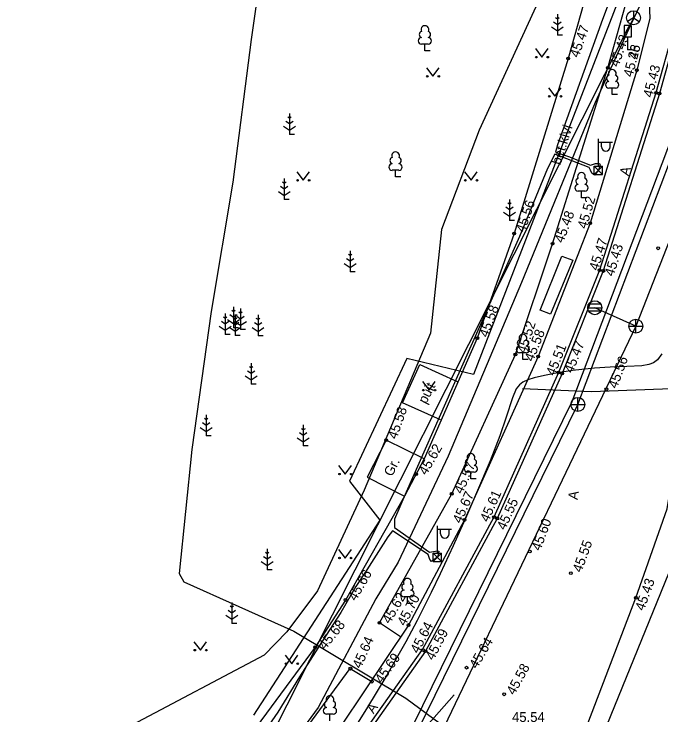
# Model space of a CAD drawing. Extents: x 641435 to 642280, y 6455888 to 6456393.
# Drawn here: x 642171.3 to 642217.6, y 6456270.8 to 6456320.9 of the extents above; entities that cross this region are included whole.
import ezdxf

# ---------------------------------------------------------------- set-up
doc = ezdxf.new("R2010")
doc.units = 0
for name, color, linetype in [('DKAEV', 7, 'Continuous'), ('HALJASTUS', 7, 'Continuous'), ('KKAEV', 7, 'Continuous'), ('KORGUS-EH2000', 7, 'Continuous'), ('KPKAABEL', 7, 'Continuous'), ('KTRASS', 7, 'Continuous'), ('Level 25', 7, 'Continuous'), ('LIIKLUS', 7, 'Continuous'), ('MOOTPIIR', 7, 'Continuous'), ('MPKAABEL', 7, 'Continuous'), ('POST', 7, 'Continuous'), ('PUU', 7, 'Continuous'), ('SIKAEV', 7, 'Continuous'), ('SITRASS', 7, 'Continuous'), ('SKKAEV', 7, 'Continuous'), ('SKTRASS', 7, 'Continuous'), ('TEE', 7, 'Continuous'), ('TORU', 7, 'Continuous'), ('VTRASS', 7, 'Continuous')]:
    doc.layers.add(name, color=color, linetype=linetype)

# ---------------------------------------------------------------- blocks, each defined once
blk = doc.blocks.new('MURU_3')
at = {"layer": 'TORU'}
for p, q in [((-4634, 6067), (0, 0)), ((0, 0), (4456, 6067))]:
    blk.add_line(p, q, dxfattribs=at)
for centre in [(-4010, 0), (4277, 0)]:
    blk.add_circle(centre, 550, dxfattribs=at)
blk = doc.blocks.new('MAND1_4')
at = {"layer": 'Level 25'}
for p, q in [((0, 230), (-25, 247)), ((0, 300), (0, 0)), ((25, 247), (0, 230)), ((-85, 118), (0, 61)), ((0, 150), (-53, 186)), ((53, 186), (0, 150)), ((0, 61), (85, 118)), ((72, 0), (0, 0))]:
    blk.add_line(p, q, dxfattribs=at)
blk = doc.blocks.new('MAND1_6')
at = {"layer": 'Level 25'}
for p, q in [((0, 230), (-25, 247)), ((0, 300), (0, 0)), ((25, 247), (0, 230)), ((-85, 118), (0, 61)), ((0, 150), (-53, 186)), ((53, 186), (0, 150)), ((0, 61), (85, 118)), ((72, 0), (0, 0))]:
    blk.add_line(p, q, dxfattribs=at)
blk = doc.blocks.new('SIKAEV_3')
at = {"layer": 'KKAEV'}
for p, q in [((0, 0), (-83, -55)), ((0, 100), (0, 0)), ((0, 0), (83, -55))]:
    blk.add_line(p, q, dxfattribs=at)
blk.add_circle((0, 0), 100, dxfattribs=at)
blk = doc.blocks.new('LEHTP1_9')
at = {"layer": 'Level 25'}
for p, q in [((48, 95), (-48, 95)), ((0, 0), (0, 95)), ((76, 0), (0, 0))]:
    blk.add_line(p, q, dxfattribs=at)
for centre, radius, start, end in [((0, 304), 55.4, 332.5799, 207.4201), ((-34, 235), 46.5, 109.0217, 253.1415), ((34, 235), 46.5, 286.8508, 70.9859), ((-47, 142), 47.5, 90.0016, 269.3953), ((47, 142), 47.5, 270.6047, 89.9984)]:
    blk.add_arc(centre, radius, start, end, dxfattribs=at)
blk = doc.blocks.new('KAKAEV_6')
at = {"layer": 'DKAEV'}
for p, q in [((-100, 0), (100, 0)), ((0, -100), (0, 100))]:
    blk.add_line(p, q, dxfattribs=at)
blk.add_circle((0, 0), 100, dxfattribs=at)

msp = doc.modelspace()

# ---------------------------------------------------------------- linework, layer by layer
at = {"layer": 'KORGUS-EH2000'}
for centre in [(642210.949, 6456317.699), (642213.793, 6456317.03), (642215.858, 6456316.857), (642217.239, 6456315.248), (642217.467, 6456315.205), (642212.514, 6456305.926), (642207.082, 6456305.197), (642209.835, 6456304.467), (642217.377, 6456304.135), (642213.192, 6456302.578), (642213.457, 6456302.517), (642204.449, 6456297.72), (642207.173, 6456296.542), (642208.797, 6456296.409), (642210.256, 6456295.266), (642210.514, 6456295.183), (642213.68, 6456294.063), (642197.933, 6456290.43), (642200.07, 6456287.992), (642202.621, 6456286.585), (642203.528, 6456284.722), (642205.645, 6456284.925), (642205.882, 6456284.838), (642208.208, 6456282.469), (642211.142, 6456280.917), (642195.031, 6456279.007), (642215.796, 6456279.162), (642197.46, 6456277.378), (642199.534, 6456277.213), (642192.866, 6456275.636), (642200.566, 6456275.418), (642200.736, 6456275.342), (642195.374, 6456274.099), (642203.689, 6456274.169), (642196.91, 6456273.172), (642206.364, 6456272.265)]:
    msp.add_circle(centre, 0.1, dxfattribs=at)
at = {"layer": 'KPKAABEL'}
msp.add_lwpolyline([(642227.943, 6456362.04), (642227.632, 6456362.035), (642224.131, 6456353.467), (642221.64, 6456350.3), (642217.72, 6456341.44), (642213.41, 6456331.12), (642208.89, 6456321.99), (642204.58, 6456312.58), (642201.89, 6456305.48), (642201.1, 6456298.07), (642196.36, 6456286.86), (642193.03, 6456279.65), (642190.84, 6456276.72), (642189.22, 6456275.07), (642179.76, 6456270.06)], dxfattribs=at)
at = {"layer": 'KTRASS'}
for p, q in [((642211.639, 6456292.98), (642224.548, 6456327.112)), ((642198.593, 6456266.435), (642211.639, 6456292.98))]:
    msp.add_line(p, q, dxfattribs=at)
at = {"layer": 'LIIKLUS'}
for p, q in [((642214.95, 6456320.064), (642214.95, 6456319.214)), ((642215.45, 6456320.064), (642214.95, 6456320.064)), ((642215.45, 6456320.064), (642215.45, 6456319.214)), ((642215.45, 6456319.214), (642214.95, 6456319.214)), ((642215.2, 6456319.214), (642215.2, 6456318.314)), ((642215.45, 6456318.314), (642215.2, 6456318.314))]:
    msp.add_line(p, q, dxfattribs=at)
at = {"layer": 'MOOTPIIR'}
msp.add_lwpolyline([(642210.679, 6456262.611), (642218.15, 6456280.932), (642219.818, 6456294.956), (642225.029, 6456309.408), (642233.304, 6456316.187), (642237.763, 6456334.233), (642230.78, 6456336.702), (642235.992, 6456354), (642227.989, 6456356.093), (642224.283, 6456349.062), (642222.564, 6456343.803), (642218.697, 6456341.012), (642210.587, 6456342.783), (642209.295, 6456344.652), (642204.569, 6456335.528), (642206.663, 6456332.63), (642205.589, 6456330.161), (642207.146, 6456327.838), (642214.772, 6456322.471), (642204.187, 6456295.123), (642199.406, 6456296.25), (642195.322, 6456287.49), (642197.471, 6456284.699), (642188.446, 6456270.78)], dxfattribs=at)
at = {"layer": 'MPKAABEL'}
for points in [[(642184.748, 6456344.493), (642188.38, 6456341.6), (642190.16, 6456339.26), (642190.29, 6456338.48), (642189.65, 6456328.62), (642188.29, 6456319.05), (642186.96, 6456308.86), (642185.43, 6456299.62), (642184.03, 6456289.76), (642183.13, 6456280.9), (642183.48, 6456280.31), (642191.33, 6456276.78), (642199.33, 6456271.98), (642207.62, 6456265.88), (642216.33, 6456258.991)], [(642209.6, 6456332.096), (642212.668, 6456329.485), (642213.507, 6456327.984), (642213.882, 6456326.484), (642214.069, 6456325.808), (642213.981, 6456324.14), (642213.818, 6456322.051), (642213.736, 6456321.376), (642213.397, 6456320.492), (642210.191, 6456311.52), (642210.051, 6456311.006), (642210.975, 6456310.688), (642212.537, 6456310.072), (642212.91, 6456310.206), (642213.196, 6456310.199), (642213.238, 6456310.092), (642213.107, 6456309.714)], [(642213.107, 6456309.714), (642212.83, 6456309.368), (642212.628, 6456309.513), (642212.544, 6456309.726), (642212.453, 6456309.902), (642209.993, 6456310.866), (642209.48, 6456309.849), (642207.465, 6456304.976), (642204.488, 6456298.252), (642202.634, 6456294.084), (642199.366, 6456286.715), (642198.529, 6456284.77), (642198.542, 6456284.19), (642201.029, 6456282.419), (642201.472, 6456282.5), (642201.598, 6456282.515), (642201.708, 6456282.488), (642201.598, 6456282.061)], [(642201.598, 6456282.061), (642201.166, 6456281.749), (642201.052, 6456281.91), (642201.018, 6456282.036), (642200.944, 6456282.25), (642198.392, 6456283.946), (642198.06, 6456283.512), (642196.55, 6456281.165), (642195.772, 6456279.968), (642194.695, 6456278.115), (642193.651, 6456276.5), (642191.74, 6456273.517), (642190.187, 6456270.999), (642187.985, 6456267.811), (642186.597, 6456265.907), (642185.1, 6456263.919), (642184.956, 6456263.615), (642184.832, 6456263.318), (642185.396, 6456262.711), (642186.777, 6456261.179), (642187.007, 6456261.239), (642187.209, 6456261.239), (642187.28, 6456261.087), (642187.084, 6456260.787)]]:
    msp.add_lwpolyline(points, dxfattribs=at)
at = {"layer": 'POST'}
for p, q in [((642213.107, 6456309.964), (642213.107, 6456311.964)), ((642213.107, 6456311.714), (642214.107, 6456311.714)), ((642213.333, 6456311.393), (642213.333, 6456311.714)), ((642213.946, 6456311.393), (642213.946, 6456311.714)), ((642213.407, 6456310.014), (642212.807, 6456309.414)), ((642213.407, 6456309.414), (642212.807, 6456310.014)), ((642212.807, 6456310.014), (642213.407, 6456310.014)), ((642212.807, 6456309.414), (642212.807, 6456310.014)), ((642213.107, 6456309.714), (642213.107, 6456309.714)), ((642213.407, 6456309.414), (642213.407, 6456310.014)), ((642212.807, 6456309.414), (642213.407, 6456309.414)), ((642201.598, 6456282.311), (642201.598, 6456284.311)), ((642201.598, 6456284.061), (642202.598, 6456284.061)), ((642201.825, 6456283.74), (642201.825, 6456284.061)), ((642202.438, 6456283.74), (642202.438, 6456284.061)), ((642201.898, 6456282.361), (642201.298, 6456281.761)), ((642201.898, 6456281.761), (642201.298, 6456282.361)), ((642201.298, 6456282.361), (642201.898, 6456282.361)), ((642201.298, 6456281.761), (642201.298, 6456282.361)), ((642201.898, 6456281.761), (642201.898, 6456282.361)), ((642201.298, 6456281.761), (642201.898, 6456281.761)), ((642201.598, 6456282.061), (642201.598, 6456282.061))]:
    msp.add_line(p, q, dxfattribs=at)
for centre in [(642213.64, 6456311.393), (642202.131, 6456283.74)]:
    msp.add_arc(centre, 0.306, 180, 0, dxfattribs=at)
at = {"layer": 'PUU'}
for p, q in [((642214.337, 6456315.59), (642213.857, 6456315.59)), ((642214.097, 6456315.115), (642214.097, 6456315.59)), ((642214.477, 6456315.115), (642214.097, 6456315.115)), ((642212.138, 6456308.229), (642211.658, 6456308.229)), ((642211.898, 6456307.754), (642211.898, 6456308.229)), ((642212.278, 6456307.754), (642211.898, 6456307.754)), ((642207.949, 6456296.673), (642207.469, 6456296.673)), ((642207.709, 6456296.198), (642207.709, 6456296.673)), ((642208.089, 6456296.198), (642207.709, 6456296.198)), ((642204.236, 6456288.148), (642203.756, 6456288.148)), ((642203.996, 6456287.673), (642203.996, 6456288.148)), ((642204.376, 6456287.673), (642203.996, 6456287.673)), ((642199.691, 6456279.228), (642199.211, 6456279.228)), ((642199.451, 6456278.753), (642199.451, 6456279.228)), ((642199.831, 6456278.753), (642199.451, 6456278.753)), ((642194.157, 6456270.847), (642193.677, 6456270.847)), ((642193.917, 6456270.372), (642193.917, 6456270.847))]:
    msp.add_line(p, q, dxfattribs=at)
for centre, radius, start, end in [((642214.097, 6456316.635), 0.277, 332.5799, 207.4201), ((642213.927, 6456316.288), 0.233, 109.0217, 253.1415), ((642214.267, 6456316.288), 0.233, 286.8508, 70.9859), ((642213.86, 6456315.827), 0.238, 90.0016, 269.3953), ((642214.334, 6456315.827), 0.238, 270.6047, 89.9984), ((642211.728, 6456308.927), 0.233, 109.0217, 253.1415), ((642211.898, 6456309.274), 0.277, 332.5799, 207.4201), ((642212.068, 6456308.927), 0.233, 286.8508, 70.9859), ((642211.661, 6456308.466), 0.238, 90.0016, 269.3953), ((642212.135, 6456308.466), 0.238, 270.6047, 89.9984), ((642207.709, 6456297.718), 0.277, 332.5799, 207.4201), ((642207.472, 6456296.91), 0.238, 90.0016, 269.3953), ((642207.539, 6456297.371), 0.233, 109.0217, 253.1415), ((642207.879, 6456297.371), 0.233, 286.8508, 70.9859), ((642207.946, 6456296.91), 0.238, 270.6047, 89.9984), ((642203.996, 6456289.193), 0.277, 332.5799, 207.4201), ((642203.759, 6456288.385), 0.238, 90.0016, 269.3953), ((642203.826, 6456288.846), 0.233, 109.0217, 253.1415), ((642204.166, 6456288.846), 0.233, 286.8508, 70.9859), ((642204.233, 6456288.385), 0.238, 270.6047, 89.9984), ((642199.281, 6456279.926), 0.233, 109.0217, 253.1415), ((642199.451, 6456280.273), 0.277, 332.5799, 207.4201), ((642199.621, 6456279.926), 0.233, 286.8508, 70.9859), ((642199.214, 6456279.465), 0.238, 90.0016, 269.3953), ((642199.688, 6456279.465), 0.238, 270.6047, 89.9984), ((642193.917, 6456271.892), 0.277, 332.5799, 207.4201), ((642193.747, 6456271.545), 0.233, 109.0217, 253.1415), ((642194.087, 6456271.545), 0.233, 286.8508, 70.9859), ((642193.68, 6456271.084), 0.238, 90.0016, 269.3953), ((642194.154, 6456271.084), 0.238, 270.6047, 89.9984)]:
    msp.add_arc(centre, radius, start, end, dxfattribs=at)
at = {"layer": 'SITRASS'}
for points in [[(642237.66, 6456343.43), (642237.072, 6456342.736), (642216.019, 6456321.401), (642215.64, 6456320.584)], [(642215.64, 6456320.584), (642216.039, 6456321.391), (642216.414, 6456322.331), (642221.26, 6456327.77), (642226.106, 6456333.209), (642232.183, 6456339.545)], [(642207.686, 6456294.119), (642212.625, 6456293.895), (642218.965, 6456294.148), (642219.321, 6456294.701), (642222.921, 6456304.626), (642223.996, 6456306.902), (642226.737, 6456312.564), (642228.671, 6456318.09), (642231.009, 6456323.582), (642234.007, 6456331.557), (642235.376, 6456334.906)], [(642185.433, 6456261.133), (642185.99, 6456261.856), (642215.185, 6456319.805), (642215.64, 6456320.584)], [(642215.64, 6456320.584), (642215.261, 6456319.767), (642212.879, 6456314.561), (642207.621, 6456301.703), (642202.376, 6456289.283), (642198.787, 6456281.697), (642197.188, 6456279.097), (642193.08, 6456271.316), (642186.058, 6456261.761), (642185.433, 6456261.133)], [(642217.652, 6456296.588), (642217.335, 6456296.171), (642217.053, 6456295.96), (642216.713, 6456295.832), (642216.221, 6456295.746), (642215.137, 6456295.678), (642213.944, 6456295.631), (642212.832, 6456295.564), (642211.256, 6456295.393), (642210.173, 6456295.226), (642209.258, 6456295.052), (642208.516, 6456294.877), (642208.074, 6456294.739), (642207.694, 6456294.559), (642207.456, 6456294.372), (642207.236, 6456294.086), (642206.968, 6456293.441), (642206.524, 6456292.079), (642206.053, 6456290.724), (642205.363, 6456288.946), (642204.471, 6456286.82), (642203.674, 6456284.994), (642202.722, 6456282.876), (642201.798, 6456280.874), (642201.161, 6456279.538), (642200.157, 6456277.541), (642199.329, 6456276.004), (642197.975, 6456273.633), (642196.524, 6456271.221), (642195.524, 6456269.629)]]:
    msp.add_lwpolyline(points, dxfattribs=at)
at = {"layer": 'SKKAEV'}
for p, q in [((642213.276, 6456300.142), (642212.416, 6456300.142)), ((642212.346, 6456299.892), (642213.346, 6456299.892)), ((642213.276, 6456299.642), (642212.416, 6456299.642)), ((642215.784, 6456298.075), (642215.784, 6456299.075)), ((642215.284, 6456298.575), (642216.284, 6456298.575))]:
    msp.add_line(p, q, dxfattribs=at)
for centre in [(642212.846, 6456299.892), (642215.784, 6456298.575)]:
    msp.add_circle(centre, 0.5, dxfattribs=at)
at = {"layer": 'SKTRASS'}
for points in [[(642226.78, 6456326.59), (642215.784, 6456298.575)], [(642215.784, 6456298.575), (642212.846, 6456299.892)], [(642215.784, 6456298.575), (642198.922, 6456263.316)], [(642181.524, 6456248.224), (642199.742, 6456268.774), (642202.806, 6456272.218)]]:
    msp.add_lwpolyline(points, dxfattribs=at)
at = {"layer": 'TEE'}
for p, q in [((642199.112, 6456293.093), (642200.347, 6456295.844)), ((642200.347, 6456295.844), (642203.063, 6456294.587)), ((642201.814, 6456291.889), (642199.112, 6456293.093))]:
    msp.add_line(p, q, dxfattribs=at)
for points in [[(642211.55, 6456268.05), (642215.796, 6456279.162), (642218.037, 6456285.519), (642218.42, 6456288.017), (642218.93, 6456290.269), (642218.195, 6456292.755), (642218.337, 6456297.292), (642219.604, 6456299.402), (642220.893, 6456302.77), (642220.991, 6456302.983), (642223.121, 6456307.064), (642224.74, 6456309.464), (642226.741, 6456311.389), (642228.739, 6456313.507), (642230.883, 6456315.004), (642232.145, 6456315.772), (642233.99, 6456321.775), (642235.723, 6456328.135), (642237.047, 6456332.851), (642233.206, 6456334.49), (642229.518, 6456336.097), (642232.37, 6456346.092), (642234.479, 6456352.943)], [(642206.418, 6456330.388), (642210.411, 6456327.752), (642213.024, 6456325.876), (642215.681, 6456323.925), (642216.409, 6456323.178), (642216.72, 6456322.379), (642216.795, 6456320.565), (642215.858, 6456316.857), (642212.514, 6456305.926), (642208.797, 6456296.409), (642203.528, 6456284.722), (642199.534, 6456277.213), (642193.145, 6456267.682)], [(642213.181, 6456325.682), (642210.949, 6456317.699), (642207.082, 6456305.197), (642204.449, 6456297.72), (642200.662, 6456289.084), (642199.24, 6456286.42), (642195.022, 6456279), (642192.866, 6456275.636), (642185.504, 6456265.642), (642178.607, 6456258.169), (642172.561, 6456252.171), (642162.278, 6456244.503), (642153.65, 6456238.673), (642143.699, 6456232.044), (642128.491, 6456221.869), (642112.403, 6456212.366), (642092.493, 6456200.901), (642086.367, 6456197.667)], [(642198.956, 6456276.379), (642197.46, 6456277.378), (642202.621, 6456286.585), (642207.173, 6456296.542), (642209.835, 6456304.467), (642213.793, 6456317.03), (642215.703, 6456323.906)], [(642190.911, 6456261.874), (642200.523, 6456275.474), (642205.658, 6456284.949), (642210.284, 6456295.281), (642213.221, 6456302.601), (642217.227, 6456315.277), (642218.452, 6456319.597), (642218.714, 6456322.058)], [(642218.966, 6456322.063), (642218.698, 6456319.549), (642217.467, 6456315.205), (642213.457, 6456302.517), (642210.514, 6456295.183), (642205.882, 6456284.838), (642200.736, 6456275.342), (642191.107, 6456261.719)], [(642208.939, 6456299.707), (642210.49, 6456303.564), (642211.282, 6456303.285), (642209.679, 6456299.42), (642208.939, 6456299.707)], [(642200.662, 6456289.084), (642197.933, 6456290.43), (642196.57, 6456287.78), (642199.24, 6456286.42)], [(642176.382, 6456249.326), (642175.147, 6456250.808), (642180.958, 6456256.367), (642187.994, 6456264.092), (642195.367, 6456274.101), (642196.91, 6456273.172)]]:
    msp.add_lwpolyline(points, dxfattribs=at)
at = {"layer": 'VTRASS'}
msp.add_lwpolyline([(642141.678, 6456221.894), (642143.248, 6456222.864), (642169.621, 6456239.582), (642176.277, 6456245.164), (642198.372, 6456267.01), (642198.557, 6456267.385), (642211.241, 6456293.177), (642223.763, 6456326.346), (642223.542, 6456327.313), (642177.395, 6456359.584), (642175.237, 6456361.166)], dxfattribs=at)

# ---------------------------------------------------------------- block references
at = {"layer": 'HALJASTUS', "xscale": 0.0001, "yscale": 9.999999999999999e-05}
for p in [(642209.064, 6456317.796), (642201.272, 6456316.43), (642210, 6456315), (642192, 6456309), (642204, 6456309), (642201, 6456294), (642195, 6456288), (642195, 6456282), (642184.654, 6456275.418), (642191.18, 6456274.45)]:
    msp.add_blockref('MURU_3', p, dxfattribs=at)
at = {"layer": 'KKAEV', "xscale": 0.005, "yscale": 0.005}
msp.add_blockref('KAKAEV_6', (642211.639, 6456292.98), dxfattribs=at)
at = {"layer": 'PUU', "xscale": 0.005, "yscale": 0.005}
for name, p in [('MAND1_4', (642210.174, 6456319.363)), ('LEHTP1_9', (642200.704, 6456318.244)), ('MAND1_4', (642191.028, 6456312.275)), ('LEHTP1_9', (642198.609, 6456309.234)), ('MAND1_4', (642190.65, 6456307.615)), ('MAND1_4', (642206.758, 6456306.134)), ('MAND1_4', (642195.366, 6456302.462)), ('MAND1_4', (642187.024, 6456298.447)), ('MAND1_4', (642187.516, 6456298.327)), ('MAND1_4', (642186.428, 6456297.972)), ('MAND1_4', (642187.13, 6456297.901)), ('MAND1_4', (642188.774, 6456297.89)), ('MAND1_4', (642188.279, 6456294.434)), ('MAND1_4', (642185.067, 6456290.729)), ('MAND1_4', (642192.008, 6456290.012)), ('MAND1_4', (642189.43, 6456281.163)), ('MAND1_6', (642186.905, 6456277.324))]:
    msp.add_blockref(name, p, dxfattribs=at)
at = {"layer": 'SIKAEV', "xscale": 0.005, "yscale": 0.005}
msp.add_blockref('SIKAEV_3', (642215.615, 6456320.61), dxfattribs=at)

# ---------------------------------------------------------------- texts
at = {"layer": 'KORGUS-EH2000'}
for s, rotation, p in [(' 45.47', 70.8129, (642211.61, 6456317.469)), (' 45.43', 70.9806, (642214.455, 6456316.802)), (' 45.28 ', 75.4421, (642215.477, 6456316.073)), (' 45.46', 75.4421, (642215.477, 6456316.073)), (' 45.43', 75.3546, (642216.891, 6456314.616)), (' 45.52', 73.711, (642212.181, 6456305.235)), (' 45.56', 70.8801, (642207.743, 6456304.968)), (' 45.48', 69.2382, (642210.49, 6456304.219)), (' 45.47', 72.5048, (642213.005, 6456302.25)), (' 45.43', 72.3775, (642214.108, 6456301.838)), (' 45.58', 69.6084, (642205.105, 6456297.476)), (' 45.52', 72.0021, (642207.839, 6456296.326)), (' 45.58', 68.4695, (642208.346, 6456295.752)), (' 45.51', 68.1987, (642209.878, 6456294.73)), (' 45.47', 68.2302, (642211.164, 6456294.923)), (' 45.56', 69.6423, (642214.336, 6456293.819)), (' 45.58', 70.9387, (642198.595, 6456290.201)), (' 45.62', 60.1579, (642200.677, 6456287.644)), (' 45.57', 65.5302, (642203.258, 6456286.295)), (' 45.67', 65.8006, (642203.173, 6456284.188)), (' 45.61', 65.9262, (642205.13, 6456284.28)), (' 45.55', 65.724, (642206.336, 6456283.708)), (' 45.60', 69.7434, (642208.865, 6456282.227)), (' 45.55', 70.0046, (642211.8, 6456280.678)), (' 45.66', 59.9256, (642195.637, 6456278.656)), (' 45.43', 70.2499, (642216.271, 6456277.942)), (' 45.62', 59.7089, (642198.064, 6456277.025)), (' 45.70', 62.6683, (642199.171, 6456276.866)), (' 45.68', 50.9904, (642193.41, 6456275.195)), (' 45.64', 62.4212, (642200.111, 6456274.901)), (' 45.59', 62.5067, (642201.195, 6456274.408)), (' 45.64', 66.1458, (642196.014, 6456273.816)), (' 45.64', 59.7274, (642204.294, 6456273.816)), (' 45.69', 54.6727, (642197.481, 6456272.767)), (' 45.58', 61.3836, (642206.978, 6456271.93))]:
    msp.add_text(s, height=0.7, rotation=rotation, dxfattribs=at).set_placement(p)
msp.add_text(' 45.54', height=0.7, dxfattribs=at).set_placement((642206.673, 6456270.291))
at = {"layer": 'TEE'}
for s, rotation, p in [('bet.kivi', 72.5406, (642210.396, 6456310.047)), ('A', 74.9473, (642215.272, 6456309.269)), ('puit', 62.8618, (642200.789, 6456292.963)), ('Gr.', 63.4179, (642198.355, 6456287.776)), ('A', 82.2631, (642211.622, 6456286.134)), ('A', 56.2984, (642197.033, 6456270.835))]:
    msp.add_text(s, height=0.7, rotation=rotation, dxfattribs=at).set_placement(p)

doc.saveas('drawing.dxf')
